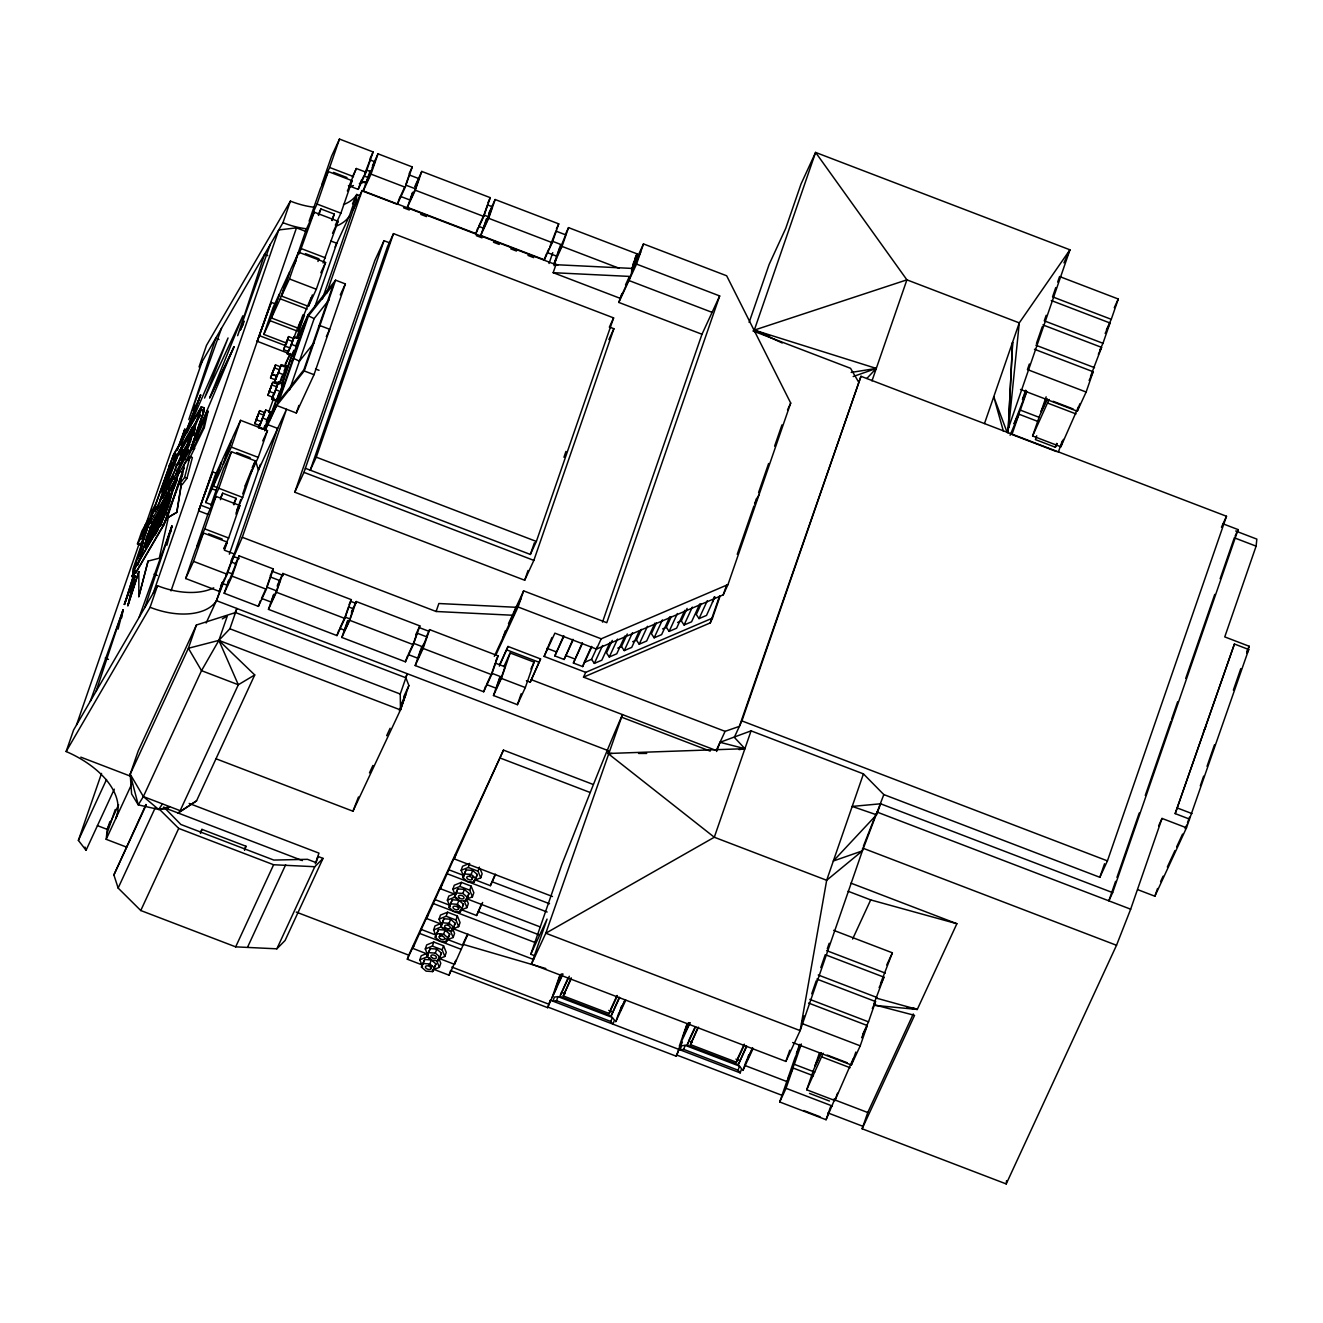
<?xml version="1.0" encoding="UTF-8"?>
<svg xmlns="http://www.w3.org/2000/svg" width="1323" height="1323" viewBox="0 0 1323 1323"><rect width="100%" height="100%" fill="white"/><g stroke="black" fill="none" stroke-linecap="round" stroke-linejoin="round"><path stroke-width="1.5" d="M181.284 483.97L176.753 512.282L168.434 517.21L159.273 558.223L148.06 561.084L138.816 596.69L138.849 571.569L127.934 605.653L134.929 575.952L127.934 605.653M1008.109 432.77L1012.624 342.161L1008.043 432.489M203.014 412.925L203.329 409.783L203.163 412.991L191.372 446.628M1007.25 431.116L1008.672 427.511L1019.272 322.878L1069.943 249.815L815.596 152.426L801.027 184.013L785.713 228.432L769.126 264.468L749.132 322.399M126.611 847.133L106.187 839.311L107.229 829.389L109.892 821.649M360.517 195.92L356.813 194.498L356.069 201.526L322.432 298.866M450.498 970.47L547.689 1007.679L550.418 1000.205L678.98 1049.437L682.387 1042.077M716.619 751.481L720.026 742.302L751.067 730.858L863.439 773.889L883.814 794.577L862.381 850.887L800.15 1030.617L785.879 1061.426L531.515 964.037L545.804 933.211L622.471 714.602C600.791 763.999 581.888 814.323 561.895 864.382L530.788 954.247L534.641 955.719M547.755 1007.018L676.318 1056.234L679.79 1046.41M751.067 730.858L714.304 837.244L545.804 933.211L800.15 1030.617L826.677 880.275L862.381 850.887L862.662 848.093L1116.513 945.284L1130.669 909.199L1162.024 818.424L1186.483 827.801L1248.73 649.51L1234.425 644.02L1175.188 813.612L1189.493 819.086M862.381 850.887L833.341 860.992L876.537 814.803L880.622 803.789L1112.66 892.628L1238.096 529.597L1222.766 523.71M1116.513 945.284L1006.224 1183.936L862.133 1128.767L867.756 1112.527L913.283 1013.964M1006.224 1183.936L1006.571 1180.629M1246.812 653.248L1249.21 646.269L1224.751 636.909L1256.106 546.151L1256.85 539.123L1235.699 531.019M168.567 517.26L176.902 512.332L181.416 484.036M161.075 522.32L159.785 521.775L153.352 534.872L157.635 522.056L155.8 523.643L163.01 505.932L164.631 506.494M157.354 527.563L158.528 521.874M150.888 538.296L149.449 537.7C151.715 534.74 151.533 522.767 156.66 524.503L149.979 540.512L145.861 547.54L144.141 546.961L147.085 537.518L148.507 538.114M146.208 542.132L147.746 542.728L148.242 538.428M167.839 483.689L166.268 491.743L162.597 498.043L165.59 487.658L167.839 483.689L169.278 484.284M168.319 488.782L170.369 481.125L181.135 455.228L188.842 441.551M121.65 617.858L123.105 609.787L90.328 701.24M170.816 531.945L171.924 525.893L139.13 617.345M161.505 523.362L159.868 522.8C162.663 518.848 162.646 504.592 168.716 505.651L160.166 526.24M163.192 505.899L157.057 521.808M179.961 450.184L165.607 484.714L168.021 481.241L179.961 450.184L181.119 450.663M172.817 490.089L175.198 484.631L173.76 484.02L174.024 482.73L175.992 479.339L177.431 479.935M174.603 482.978L173.048 487.046L174.024 482.73M180.838 452.069L180.259 454.864L182.012 449.506M152.046 524.222L146.423 538.014L152.178 524.206L153.485 524.834M150.375 536.262L149.499 539.056L149.797 536.013M152.757 524.454L152.41 526.141L152.807 525.297M159.041 521.725L158.032 521.295L161.241 513.274L166.169 504.195L167.178 504.625L165.143 509.702M182.227 459.031L186.758 447.703L185.749 447.29L178.539 462.537L176.29 464.737L175.016 470.624L170.055 480.348L171.064 480.778L173.015 478.215M150.409 535.187L149.4 534.773L148.226 536.295L154.526 523.098L155.535 523.528M158.363 529.316L154.791 535.468L152.972 534.939L156.676 522.932M166.07 506.345L170.088 493.744L168.236 502.244L166.07 506.345L167.359 506.891M157.222 521.328L158.661 521.924L164.713 507.536L163.275 506.924L164.35 503.054L169.708 493.826L171.527 494.355L169.675 502.856L168.236 502.244M144.141 546.961L147.085 537.518M204.205 407.881L201.328 406.674L173.677 454.219L153.997 509.421L154.774 506.511L157.503 507.652M155.304 526.223L154.295 524.851L155.436 519.79L157.487 514.945L158.925 515.557L157.42 522.304L155.982 521.709L157.487 514.945M161.985 507.883L160.546 507.288L161.059 505.022L164.019 499.929L161.257 507.205L164.217 508.611L167.74 502.343M187.254 452.499L185.832 451.904L188.627 439.269L193.753 427.164L195.192 427.759L193.522 435.25M190.429 442.13L193.753 427.164M193.39 435.184L195.043 427.693M203.477 427.18L207.182 410.891L208.042 411.255L204.337 427.544L193.77 449.125L192.91 448.762L203.477 427.18L204.337 427.544M164.432 504.691L163.357 508.247L163.87 504.46M182.888 449.87L182.094 453.127L180.093 452.284L182.21 444.644L192.48 426.998L194.349 427.792M151.781 523.743L173.611 484.665M179.829 483.755L184.575 463.844L190.065 456.6L192.364 457.56L186.956 478.347L182.127 484.714L179.829 483.755L184.641 477.388L190.065 456.6M148.937 538.808L149.4 536.84L144.422 546.928L148.937 538.808L150.375 539.42M155.585 522.089L153.534 525.611L152.228 525.066L157.205 514.978L158.644 515.573M160.629 520.617L158.016 525.959L157.007 525.545L165.755 508.032L163.457 510.976L164.465 511.389M175.959 475.056L177.166 470.045L184.823 454.963L185.832 455.377M151.401 535.468L152.095 532.623M118.094 629.12L123.105 609.787L96.066 691.367M166.896 545.225L171.924 525.893L144.868 607.472M254.777 423.658L259.672 410.643L264.567 412.511L263.856 415.207L259.672 425.526L254.777 423.658L259.672 410.643M267.858 395.329L272.753 382.33L277.648 384.199L274.506 393.394L272.753 397.214L267.858 395.329L272.753 382.33M272.753 397.214L273.464 394.519M138.816 596.69L148.06 561.084M270.537 377.965L275.498 364.9L280.393 366.769L277.069 376.36L275.432 379.833L270.537 377.965L275.498 364.9M283.618 349.652L288.579 336.588L293.474 338.456L290.15 348.032L288.513 351.521L283.618 349.652L288.579 336.588M275.432 379.833L276.292 376.79M146.638 526.604L145.844 526.273L145.547 530.126M179.994 444.908L184.807 429.264L180.126 444.958M163.688 486.451L161.968 491.958L175.893 454.004M124.296 604.363L134.929 575.952L124.445 604.429L134.632 572.049M124.445 604.429L134.764 572.098M127.785 605.587L138.849 571.569M134.466 568.873L132.085 576.663L133.954 571.172M143.314 541.802L137.625 559.216L143.463 541.868M132.085 576.663L133.97 570.875M277.152 374.988L276.838 376.179L277.284 375.252M215.996 758.774L352.96 811.214L400.472 709.922L405.566 694.807L401.266 704.101M137.46 543.918L140.585 538.544L143.033 539.569L139.891 544.944L137.46 543.918L141.958 530.903L145.083 525.529M118.144 811.611L115.663 818.788A78.801 45.164 19.1 0 0 66.15 751.53L73.592 729.982L157.52 585.709A56.409 32.331 19.1 0 0 213.731 587.842M140.585 538.544L145.381 524.421M76.519 724.938L139.246 543.422M145.315 525.859L201.972 361.907M142.884 533.103L144.835 527.43M143.297 533.45L143.43 530.391L145.844 526.273M143.992 528.803L144.786 529.134L146.192 525.066L145.398 524.735L148.672 518.781L141.478 535.749M148.126 521.791L142.669 537.998L144.968 538.974M186.328 459.693L183.599 458.552L200.6 408.642L173.065 455.972L145.712 531.399L146.704 529.696M149.764 521.709L133.606 570.147L161.141 522.817L179.349 470.839L182.227 472.03L168.418 514.349L163.589 525.463L135.773 572.958L135.723 570.246L135.922 573.008L133.044 571.801L132.978 569.105L147.432 527.298L149.764 521.709L153.286 523.346M148.672 524.52L151.732 515.656L189.602 450.581L192.662 447.472L194.597 448.282L188.709 460.305M140.321 556.95L143.595 547.441M159.752 500.706L176.406 455.377M137.741 565.318L150.541 527.778M157.652 507.718L171.742 466.424M165.59 487.658L169.179 481.721L168.021 481.241M221.503 328.319L188.825 419.573L215.765 338.192L218.973 339.531M169.179 481.721L166.169 487.906M180.093 452.284L187.783 439.054L192.48 426.998M163.275 506.924L169.708 493.826M166.268 507.635L168.153 503.931L165.706 507.404M169.228 495.232L170.667 495.827L171.147 494.438L169.361 497.514M162.547 507.751L172.966 490.155L177.299 479.885M186.394 452.135L177.861 471.815L188.114 449.489L185.121 453.954M133.044 571.801L160.711 524.255L165.54 513.142L179.349 470.839M183.599 458.552L201.394 409.386L201.328 406.674M182.227 472.03L184.294 468.144M180.308 478.678L164.019 524.024L136.484 571.354M182.888 473.866L164.019 524.024M191.256 448.282L204.122 410.527M190.297 451.027L204.271 410.593L204.073 407.831M270.305 244.441L237.644 335.678L264.567 254.297L267.775 255.653M153.303 592.985L278.74 229.937L296.484 227.854L306.076 231.525M66.15 751.53L150.078 607.274L157.52 585.709M290.415 201.113L206.487 345.369L199.045 366.934L282.973 222.677L290.415 201.113A56.409 32.331 19.1 0 0 314.295 207.281M114.291 789.186L86.061 850.276L78.388 840.403L101.54 773.409M207.893 514.399L198.632 510.843L212.705 471.947L216.393 473.353M297.014 338.275L293.739 337.034L299.428 338.225L293.028 355.159L257.224 341.268L271.298 302.372L274.986 303.777M171.031 590.885L296.484 227.854M198.632 510.843L212.705 471.947M257.224 341.268L271.298 302.372M205.71 502.525L214.954 475.767L221.288 462.074L212.044 488.832L205.71 502.525L211.482 504.724M263.806 334.388L273.051 307.631L279.368 293.954L270.124 320.712L263.806 334.388L286.859 343.219M213.301 486.103L222.545 459.346L231.393 440.179L222.148 466.936L213.301 486.103L217.137 487.575M271.397 317.967L280.641 291.209L289.489 272.058L280.244 298.816L271.397 317.967L298.303 328.269L311.12 297.642M281.518 296.071L290.762 269.313L298.667 252.197L325.574 262.5L316.329 289.257L308.424 306.374L281.518 296.071L289.423 278.955L298.667 252.197M185.65 578.515L195.473 550.07L203.378 532.954L227.242 542.099L224.43 550.219L234.221 553.957L227.192 574.265L219.287 591.381L185.65 578.515L193.555 561.382L203.378 532.954M240.571 420.334L232.666 437.45L223.422 464.191L231.327 447.075L240.571 420.334L267.478 430.636L258.233 457.378L250.328 474.494M216.013 496.406L208.108 513.522L196.879 546.019L204.784 528.902L216.013 496.406L239.876 505.535L228.647 538.031L223.901 548.301M231.442 451.722L223.537 468.838L210.903 505.403L218.824 488.286L231.442 451.722L255.306 460.867L242.671 497.415L237.131 509.405M299.213 253.851L314.229 212.176L338.076 221.305L323.077 262.996M328.253 171.56L320.348 188.676L309.119 221.156L317.024 204.04L328.253 171.56L352.116 180.689L340.887 213.185L335.347 225.158M339.482 139.064L331.577 156.18L321.754 184.608L329.659 167.492L339.482 139.064L373.119 151.947L366.107 172.255L358.202 189.371L348.412 185.617M220.428 499.681L222.677 493.181L236.122 498.341L233.89 504.824M318.645 215.451L320.894 208.951L334.339 214.094L332.09 220.594M106.7 834.35L115.299 809.461M130.2 774.187L138.237 750.918L196.416 625.018L235.511 612.549L405.88 677.773L408.89 685.546L400.472 709.922L218.874 640.382L188.379 648.27L130.2 774.187L131.605 793.932L138.254 804.864L158.644 809.461L166.946 808.833L169.625 806.633L158.644 809.461L143.364 796.578L130.2 774.187L138.254 804.864L143.364 796.578L201.526 670.662L218.874 640.382L227.308 616.005L222.314 618.899M261.838 428.9L258.58 427.66L259.986 423.592M279.153 384.15L274.258 382.281L276.606 375.5M259.374 426.982L265.774 410.047L270.653 411.916L264.253 428.85L258.58 427.66M274.258 382.281L281.452 364.668L286.347 366.537L279.947 383.472M317.967 261.491L318.909 258.779L305.448 253.619M283.75 383.604L278.062 382.413L283.75 383.604L276.557 401.216L271.662 399.331L273.067 395.279M293.028 355.159L287.339 353.952L288.745 349.9M271.662 399.331L278.855 381.735M287.339 353.952L294.533 336.356M268.602 412.412L273.828 397.942M293.078 339.564L300.338 321.456M263.938 428.172L264.881 425.46M279.616 382.794L280.559 380.081M281.022 378.725L281.964 376.03M298.303 328.269L302.917 314.891M196.416 625.018L188.379 648.27L201.526 670.662L238.322 684.752L254.727 674.945L218.874 640.382L229.888 628.789L236.916 608.481L234.336 614.07M298.27 331.296L301.975 320.563M236.288 512.514L240.786 499.515M242.704 493.942L245.913 484.665M296.815 337.365L304.505 315.089M251.701 469.599L245.036 485.938M276.011 400.538L264.732 430.802M281.352 385.059L292.052 354.101M308.424 306.374L312.377 294.913M348.776 186.89L356.334 168.501L366.107 172.255M279.087 392.881L269.727 419.97L276.838 404.606M281.766 385.142L293.805 350.314M297.807 338.705L306.258 319.471M276.557 401.216L277.962 397.148M278.425 395.792L279.368 393.096M292.234 355.837L293.64 351.769M316.875 859.239L318.148 856.494L323.027 858.379L285.09 940.488L276.854 948.823L235.676 946.855L140.767 910.522L118.144 888.064L113.894 874.933L145.977 804.467M335.579 280.178L304.224 370.953L276.739 405.516L296.302 413.008L314.014 374.69L345.369 283.932L335.579 280.178L308.094 314.758L276.739 405.516L265.427 430.008M308.474 315.883L279.054 401.018L303.86 369.828L333.264 284.693L308.474 315.883L314.13 318.595L329.014 299.891M229.342 554.172L260.383 464.39M314.758 307.002L336.77 243.283L331.015 241.067M219.287 591.381L222.479 582.153M358.202 189.371L361.394 180.143M206.123 623.017L216.459 600.659L222.677 582.682M335.05 247.021L349.355 216.046L356.813 194.498A56.409 32.331 19.1 0 1 343.5 204.602M289.406 390.202L314.13 318.595M225.588 576.464L230.533 563.648M364.503 174.454L370.027 159.934L374.922 161.803L366.19 183.252L361.295 181.383M231.194 562.937L242.291 537.287L286.529 409.27L258.382 470.178L255.587 460.619M234.105 554.502L277.665 428.42L267.891 424.683M326.599 293.293L362.122 190.495L555.925 264.699L633.105 268.47L628.938 280.526L712.088 312.36M235.147 564.392L239.099 555.842L273.348 568.94L266.336 589.248L258.415 606.364L224.182 593.266L228.647 580.334M372.474 165.788L378.014 153.815L412.263 166.93L405.235 187.238L397.33 204.354L363.097 191.24L370.109 170.932M222.38 583.393L227.275 585.279L229.028 580.202M366.19 183.252L369.117 174.785M227.275 585.279L236.007 563.83L231.112 561.944M224.182 593.266L232.087 576.15L239.099 555.842M363.097 191.24L371.002 174.123L378.014 153.815M296.302 413.008L298.915 405.45M610.068 327.261L613.889 328.716L533.847 560.39L524.685 580.235L294.781 492.206L374.839 260.532L384.001 240.687L389.756 242.903M294.781 492.206L303.959 472.361L384.001 240.687M258.415 606.364L260.333 600.84M397.33 204.354L399.877 196.962M393.493 233.625L387.49 246.624L310.243 470.178L316.263 457.163L393.493 233.625L613.607 317.9L536.361 541.454L530.358 554.453L305.365 468.292M277.334 585.428L282.874 573.454L351.356 599.666L344.856 618.469L336.952 635.586L268.47 609.357L273.663 594.325M414.661 186.841L421.772 171.428L490.254 197.656L483.771 216.443L475.85 233.559L407.368 207.347L412.578 192.298M265.989 588.702L261.524 598.376L271.298 602.13L273.646 595.367M404.904 186.675L400.422 196.366L410.213 200.104L412.544 193.34M276.524 590.835L280.029 580.681L270.239 576.927L266.733 587.081L276.524 590.835L271.298 602.13M415.439 188.809L418.944 178.655L409.154 174.917L405.648 185.071L415.439 188.809L410.213 200.104M268.47 609.357L276.375 592.241L282.874 573.454M407.368 207.347L415.29 190.214L421.772 171.428M200.534 833.44L201.939 829.372L245.962 846.24L244.573 850.292M336.952 635.586L338.886 629.946M475.85 233.559L477.801 227.92M351.488 611.821L356.234 601.535L419.838 625.895L413.338 644.681L405.433 661.798L341.83 637.454L347.684 620.537M488.832 213.218L495.149 199.525L558.736 223.868L552.253 242.671L544.332 259.788L480.745 235.428L486.599 218.527M344.261 618.668L339.779 628.359L344.675 630.228L347.602 621.76M483.176 216.641L478.694 226.332L483.59 228.201L486.517 219.734M347.205 624.754L348.379 621.363M486.12 222.727L489.626 212.573M349.9 618.932L353.406 608.778L348.511 606.893L345.005 617.047L349.9 618.932L344.675 630.228M488.799 216.906L492.321 206.752L487.426 204.883L483.92 215.037L488.799 216.906L483.59 228.201M341.83 637.454L349.752 620.338L356.234 601.535M480.745 235.428L488.667 218.312L495.149 199.525M315.304 863.803L318.975 853.137L189.172 803.441M318.148 856.494L316.032 862.596L307.482 859.322L273.795 860.066L180.854 824.477L163.771 807.013M405.433 661.798L407.368 656.158M544.332 259.788L546.283 254.148M413.487 643.276L416.993 633.122L426.783 636.876L418.051 658.325L408.261 654.571L413.487 643.276L423.261 647.03M549.707 247.07L555.908 231.095L565.682 234.849L556.966 256.298L547.176 252.544L548.863 248.906M400.472 709.922L400.257 694.029L407.286 673.721L405.566 677.442M549.028 263.492L552.766 252.66M426.453 636.479L429.611 629.632L498.093 655.861L491.61 674.647L483.689 691.764L415.207 665.552L421.706 646.749M557.926 264.98L554.122 263.525L560.621 244.738M418.051 658.325L420.979 649.858M553.99 265.642L556.57 258.134M558.124 252.908L559.877 247.831M420.582 652.851L423.509 644.384M559.497 250.824L561.25 245.747M415.207 665.552L423.128 648.435L429.611 629.632M554.122 263.525L562.027 246.409L568.526 227.622L637.008 253.834L631.815 268.867M436.11 611.491L438.856 603.52L516.036 607.29L513.274 615.278L436.11 611.491L242.291 537.287M553.179 272.687L630.343 276.457L620.222 298.353L553.179 272.687L555.925 264.699M530.358 554.453L534.393 542.794M563.945 457.262L565.963 451.424M483.689 691.764L485.64 686.141M503.153 637.173L505.369 630.79M618.817 302.421L636.528 264.104L719.679 295.939L701.984 334.256L618.817 302.421L621.876 293.574M633.006 264.451L634.164 261.061M524.685 580.235L528.042 570.494M495.778 655.183L518.054 606.976L523.627 590.868L606.777 622.703L719.679 295.939M636.528 264.104L643.491 243.928L726.658 275.779L790.707 403.068L727.981 584.584L723.234 594.854L596.475 649.08L554.883 633.155L544.133 656.423L585.725 672.349L712.485 618.122L719.828 596.871M499.366 666.13L508.032 646.467L540.578 658.937L530.242 682.188L526.422 680.717M503.848 666.66L510.165 652.967L534.095 662.128L525.314 687.563L517.409 704.679L493.479 695.518L499.747 677.359M491.081 674.697L486.533 684.537L496.307 688.291L499.829 678.137M501.533 676.996L505.039 666.842L495.265 663.088L491.743 673.242L501.533 676.996L496.307 688.291M493.479 695.518L501.384 678.401L510.165 652.967M422.5 965.029L407.335 959.225L408.741 955.156L503.484 750.108L592.77 784.307M422.5 966.435L419.804 959.82L426.882 956.959L427.825 954.247L412.826 948.376L414.231 944.308L407.335 959.225M412.826 948.376L428.024 914.474L426.618 918.542L441.899 924.397M426.618 918.542L441.799 884.64L440.394 888.709L455.757 894.58M440.394 888.709L455.592 854.807L454.186 858.875L552.468 896.498M419.804 959.82L421.21 955.752L428.288 952.891M427.991 955.57L425.295 948.971L426.701 944.903L433.779 942.042L443.569 945.78L446.264 952.395L444.859 956.463L437.781 959.324M436.292 936.601L433.597 929.986L435.002 925.918L442.08 923.057M421.442 967.08L424.733 959.44L431.281 959.919L435.945 963.954L434.539 968.023L432.654 971.595L426.089 971.132L421.442 967.08L424.733 959.44M441.783 925.753L439.087 919.138L440.476 915.069L447.571 912.209L457.345 915.946L460.057 922.561L458.651 926.629L451.556 929.49M426.916 956.215L430.223 948.591L436.772 949.054L441.435 953.106L440.03 957.174L438.128 960.746L431.579 960.266L426.916 956.215L430.223 948.591M450.085 906.768L447.372 900.153L448.778 896.084L454.087 893.935M435.217 937.246L438.508 929.606L445.057 930.086L443.652 934.137L448.315 938.189L446.43 941.761L439.881 941.298L435.217 937.246L438.508 929.606M425.295 948.971L432.373 946.094L433.779 942.042M455.559 895.919L452.863 889.304L454.269 885.236L461.347 882.375L471.137 886.112L473.832 892.727L472.427 896.796L465.349 899.657M448.315 938.189L449.721 934.137L440.708 926.381L443.999 918.757L450.548 919.22L455.211 923.272L453.806 927.34L451.92 930.912L445.371 930.433M517.409 704.679L521.163 693.781M440.708 926.381L443.999 918.757M461.165 870.319L462.57 866.267L469.648 863.39L468.243 867.458L461.165 870.319L463.86 876.934M449.01 907.413L452.301 899.772L458.849 900.252L457.444 904.304L462.107 908.355L460.222 911.927L453.673 911.464L449.01 907.413L452.301 899.772M454.186 858.875L503.484 750.108M434.539 968.023L429.876 963.971L431.281 959.919M439.269 936.767L440.212 934.055M439.087 919.138L446.165 916.26L447.571 912.209M462.107 908.355L463.513 904.304L454.5 896.547L457.791 888.924L464.34 889.387L469.004 893.438L467.598 897.507L465.713 901.079L459.147 900.599M440.03 957.174L435.366 953.122L436.772 949.054M447.372 900.153L454.451 897.292L455.856 893.223M454.5 896.547L457.791 888.924M430.885 968.668A2.894 1.654 19.1 0 0 427.445 965.807A2.894 1.654 19.1 0 0 426.238 968.419A2.894 1.654 19.1 0 0 430.885 968.668L431.827 965.955M452.863 889.304L459.941 886.427L461.347 882.375M462.785 877.579L466.076 869.939L472.625 870.418L477.289 874.47L475.883 878.522L473.998 882.094L467.449 881.631L462.785 877.579L466.076 869.939M530.242 682.188L540.578 658.937M453.806 927.34L449.142 923.289L450.548 919.22M432.654 971.595L434.043 967.543M438.128 960.746L439.534 956.678M444.859 956.463L442.163 949.848L443.569 945.78M544.133 656.423L551.906 637.554M467.598 897.507L462.934 893.455L464.34 889.387M446.43 941.761L447.372 939.065M458.453 909A2.894 1.654 19.1 0 0 455.013 906.139A2.894 1.654 19.1 0 0 453.806 908.752A2.894 1.654 19.1 0 0 458.453 909L459.395 906.288M475.883 878.522L471.22 874.47L472.625 870.418M432.29 970.172L439.368 967.311L440.774 963.243L438.756 958.282M451.92 930.912L452.863 928.2M458.651 926.629L455.939 920.014L457.345 915.946M460.222 911.927L461.611 907.876M472.245 879.167A2.894 1.654 19.1 0 0 468.789 876.306A2.894 1.654 19.1 0 0 467.581 878.919A2.894 1.654 19.1 0 0 472.245 879.167L473.171 876.454M446.083 940.339L453.161 937.478L454.566 933.41L452.532 928.448M465.713 901.079L469.004 893.438M472.427 896.796L469.731 890.181L471.137 886.112M473.998 882.094L477.289 874.47M473.651 880.688L480.729 877.81L478.033 871.195L479.422 867.144M459.858 910.522L466.936 907.644L468.342 903.592L466.324 898.631M573.206 639.786L564.111 659.466L554.833 655.91L563.664 635.751M480.729 877.81L482.134 873.759L480.1 868.798M433.878 969.379L449.026 975.183L450.432 971.132M439.352 958.53L454.517 964.335L455.459 961.623M454.517 964.335L467.978 934.17M564.111 659.466L572.958 639.307M461.446 909.711L476.594 915.516L481.456 904.006M475.222 879.878L490.386 885.682L495.232 874.172M591.778 646.897L582.682 666.577L573.388 663.021L582.236 642.862M582.682 666.577L583.608 663.865M602.511 622.124L701.984 334.256M782.224 342.988L754.308 330.105L815.596 152.426L906.9 279.848L1019.272 322.878L984.494 423.542M550.418 1000.205L547.689 1007.679M712.436 602.23L714.337 596.756M883.814 794.577L1099.843 877.298L1107.434 860.876L1226.504 516.268L860.975 376.294L739.375 726.377L725.087 731.354L583.509 677.128L710.269 622.901L719.613 595.863M723.234 594.854L726.575 585.196M737.242 554.304L753.928 506.014M756.591 498.291L754.59 504.096L759.336 493.826M758.592 492.503L768.613 463.53M774.616 446.149L781.959 424.915M739.11 749.612L744.899 748.686L734.315 737.324L741.905 720.903L860.975 376.294M871.989 380.892L906.9 279.848L754.308 330.105L769.721 336.009M863.439 773.889L826.677 880.275L714.304 837.244L608.018 753.498L608.315 750.687L216.459 600.659A56.409 32.331 19.1 0 1 150.078 607.274M802.168 1021.521L804.086 1015.981M811.727 993.838L816.192 980.905M820.789 967.626L825.254 954.693L883.946 977.168L873.709 1004.455M827.288 948.789L829.207 943.249M1029.344 364.023L1027.442 369.564L1086.133 392.038L1093.145 371.73L1034.454 349.255M1036.488 343.352L1042.243 326.731M1046.195 315.287L1044.277 320.827L1102.969 343.302L1109.997 322.994L1051.289 300.519M1055.754 287.604L1052.562 296.848L1111.27 319.323L1118.282 299.015L1059.574 276.54L1057.672 282.08M1008.672 427.511L1069.943 249.815L1063.957 262.83M834.962 1098.669L826.081 1119.738L779.71 1101.976L786.738 1081.668L793.056 1067.992L813.463 1075.797M799.605 1044.393L796.429 1053.621L800.382 1045.071M1010.094 435.267L1018.958 414.198L1037.513 421.293M1025.656 390.219L1022.464 399.447L1026.416 390.897M779.71 1101.976L786.044 1088.3L793.056 1067.992M794.329 1064.32L801.341 1044.012L795.024 1057.689L787.995 1077.997L794.329 1064.32L814.72 1072.126M1018.958 414.198L1011.946 434.506L1056.449 451.556M1026.598 391.542L1014.046 423.823L1020.364 410.13L1026.747 391.674M853.302 1058.499L834.929 1100.571L806.716 1089.772L813.728 1069.464L821.318 1053.042M819.466 1052.86L815.001 1065.792L820.905 1053.009M1078.576 406.558L1060.848 446.777L1032.618 435.978L1039.646 415.67L1047.221 399.248M1046.146 396.834L1041.036 411.618L1046.94 398.835M806.716 1089.772L823.171 1053.24M1036.736 435.763L1035.413 439.6L1055.357 447.24L1057.044 443.585M1032.618 435.978L1049.073 399.447M1055.357 447.24L1056.68 443.403M826.081 1119.738L830.546 1106.805M1058.317 452.251L1062.137 441.187M834.929 1100.571L837.492 1093.195M1060.848 446.777L1063.394 439.401M792.675 1042.524L851.367 1064.998L855.832 1052.066M1020.48 389.458L1077.286 411.205L1079.833 403.813M851.367 1064.998L860.231 1045.832L867.243 1025.523L808.551 1003.049M862.877 1034.04L868.516 1021.852L875.528 1001.544L816.837 979.07M880.523 983.568L892.38 952.808L833.672 930.334M1090.532 376.377L1101.579 347.37L1042.871 324.896M1099.843 877.298L1104.54 863.737M1115.603 881.316L1108.856 900.847L1112.66 892.628M1116.959 877.414L1139.219 813.017M1145.288 795.437L1170.905 721.267M1171.583 719.315L1177.652 701.752M1185.739 678.335L1214.746 594.407M1220.137 578.796L1234.309 537.799L1256.106 546.151M1175.188 813.612L1234.425 644.02M1137.945 889.734L1154.88 896.217L1157.542 888.494M1187.459 823.005L1189.493 817.151M1200.292 785.879L1203.665 776.121M1207.039 766.348L1214.464 744.849M1233.367 690.159L1240.792 668.661M148.804 536.791L148.374 538.494L146.952 537.899M145.861 547.54L146.241 546.449L144.802 545.837M152.228 525.066L157.205 514.978M154.593 525.909L156.031 523.065L154.014 525.678M155.072 523.908L156.511 524.52L156.891 523.428L155.453 522.817L154.295 524.851M531.515 964.037L547.061 919.105L530.788 954.247M559.943 974.952L552.154 997.41L563.019 973.993M559.728 976.705L555.544 988.777L562.325 974.175M556.553 1000.717L557.975 996.632L612.317 1017.437L614.434 1020.099L613.029 1024.184L610.895 1021.521L556.553 1000.717L552.964 1001.197L554.387 997.112L557.975 996.632M560.439 994.995L568.162 977.664M617.262 996.054L609.192 1013.501L563.251 995.905L571.139 977.879M609.192 1013.501L610.135 1010.772M569.287 976.275L559.976 996.351L611.127 1015.948L619.313 997.244M610.895 1021.521L612.317 1017.437M618.999 1012.393L615.757 1021.753L625.779 1000.138M619.743 1011.4L621.529 1006.224M687.117 1023.638L679.344 1046.113L690.193 1022.679M686.918 1025.391L682.734 1037.48L689.498 1022.877M680.154 1049.883L681.56 1045.798L685.149 1045.319L739.491 1066.123L741.624 1068.802L740.202 1072.887L680.154 1049.883L683.743 1049.404L738.085 1070.208L740.202 1072.887M683.743 1049.404L685.149 1045.319M746.767 1046.377L738.317 1064.635L687.15 1045.054L688.092 1042.326M744.452 1044.757L736.365 1062.204L690.441 1044.608L697.502 1028.318M736.365 1062.204L737.308 1059.475M738.317 1064.635L746.503 1045.947M738.085 1070.208L739.491 1066.123M746.172 1061.096L742.931 1070.456L752.952 1048.825M746.916 1060.103L748.719 1054.927M785.879 1061.426L789.765 1050.197M152.492 522.85L150.69 527.844L147.812 526.637M152.641 522.916L152.228 524.057L149.35 522.85M261.474 420.367L262.5 417.671M262.88 417.34L261.855 420.036M162.911 486.847L164.813 481.109M186.808 432.886L200.55 394.965L187.634 431.05L228.052 337.96L204.552 398.074L242.87 315.8L209.679 397.793L234.121 346.709L209.828 397.859M161.819 491.908L172.271 463.43M173.66 459.627L175.744 453.938M177.15 450.134L184.807 429.264M177.282 450.2L184.939 429.314M147.184 524.999L148.904 520.386L148.11 520.055L146.39 524.669L147.184 524.999L144.786 529.134M352.96 811.214L358.483 796.975M399.348 710.815L405.566 694.807M216.459 600.659L223.174 583.559M676.318 1056.234L678.98 1049.437M863.406 846.191L876.091 813.893M181.168 443.337L200.55 394.965M181.317 443.387L200.699 395.031M185.749 447.29L180.474 460.487L184.823 454.963M154.526 523.098L150.392 535.038L147.399 539.652L148.408 540.082L150.425 535.964M164.598 500.177L162.431 504.741L163.605 501.864M154.229 533.748L156.346 528.935L152.972 534.939M163.457 510.976L166.169 504.195M168.352 483.738L169.84 480.117M173.76 484.02L175.992 479.339M149.449 537.7L155.221 523.908M150.69 537.386L152.641 533.169M157.007 525.545L159.57 519.261L158.032 521.295M167.277 505.055L159.868 522.8M263.542 414.248L265.774 410.047M284.114 370.738L286.347 366.537M295.757 345.948L297.923 340.673M266.287 421.409L270.653 411.916M280.807 389.574L282.957 384.282M147.399 539.652L149.4 534.773M160.546 507.288L163.027 501.632M192.265 432.042L188.941 439.534L193.026 430.19M153.65 533.5L159.785 521.775M149.532 535.071L153.534 525.611L153.286 526.504L151.847 525.893M149.681 535.12L152.558 528.224M191.107 448.216L233.989 346.643M190.049 451.193L207.182 410.891M191.686 449.721L194.018 444.23M195.572 440.559L208.042 411.255M183.07 444.908L171.891 466.473L169.013 465.266M168.286 514.283L163.44 525.413L160.711 524.255M272.191 373.847L273.977 368.902L271.926 374.26L277.086 375.715M263.74 414.331L264.567 412.511M314.229 212.176L306.308 229.292L293.689 265.84L296.054 260.714M318.198 214.773L320.894 208.951M331.643 219.916L334.339 214.094M352.365 177.067L356.334 168.501M347.37 190.959L352.116 180.689M332.536 233.278L338.076 221.305M369.96 158.793L373.119 151.947M362.138 179.548L363.825 175.909L368.72 177.778M352.497 203.808L356.813 194.498M320.827 272.77L325.574 262.5M372.226 167.624L374.922 161.803M353.258 209.646L362.122 190.495M220.66 497.547L222.677 493.181M285.288 364.123L290.217 353.473M297.609 337.481L308.094 314.758M290.068 354.481L285.189 365.049L288.447 366.289M283.569 379.304L284.445 377.402M291.54 362.039L293.756 358.45L299.428 361.162L314.312 342.459M233.443 504.162L236.122 498.341M262.731 440.906L267.478 430.636M78.388 840.403L106.535 779.512M252.147 467.714L255.306 460.867M318.562 327.261L319.422 325.375L329.692 329.311L326.318 336.604M235.907 514.101L239.876 505.535M340.309 294.88L345.369 283.932M224.067 548.946L227.242 542.099M409.088 173.776L412.263 166.93M231.045 560.803L234.221 553.957M118.623 804.731L107.229 829.389L97.439 825.635M220.561 586.354L222.231 582.732M223.223 581.574L224.91 577.919M106.187 839.311L132.052 783.348M416.249 184.476L417.588 181.565M113.894 874.933L146.274 804.831M118.144 888.064L155.221 807.807M270.19 575.786L273.348 568.94M277.334 586.502L280.029 580.681M140.767 910.522L178.704 828.413L158.909 808.75M196.548 800.845L177.96 813.05L196.548 800.845L254.727 674.945M487.889 202.783L490.254 197.656M200.435 832.663L201.939 829.372M490.304 211.118L491.643 208.207M348.974 604.809L351.356 599.666M351.389 613.144L352.728 610.234M244.457 849.515L245.962 846.24M556.371 229.011L558.736 223.868M235.676 946.855L273.613 864.746L314.791 866.714L323.027 858.379M565.368 234.469L568.526 227.622M247.715 946.871L285.652 864.762M415.869 634.445L419.838 625.895M276.854 948.823L314.791 866.714M403.78 696.626L408.89 685.546M369.481 772.897L372.921 765.455M386.663 735.704L390.103 728.262M634.627 258.977L637.008 253.834M631.501 269.892L643.491 243.928M625.514 284.908L628.888 277.598M631.418 272.125L640.696 252.048M609.324 327.194L613.607 317.9M608.894 339.548L613.889 328.716M508.445 623.712L523.627 590.868M494.306 656.324L520.865 598.856M495.728 660.987L498.093 655.861M499.73 664.46L508.032 646.467M530.936 668.975L534.095 662.128M554.833 655.91L563.929 636.231M573.388 663.021L582.484 643.342M591.513 646.418L584.071 662.525L591.563 659.317L597.351 646.798M583.509 677.128L585.725 672.349M596.475 649.08L601.204 638.811L727.981 584.584M466.969 935.328L462.835 944.275L545.82 968.535M449.026 975.183L455.922 960.266M476.594 915.516L482.63 902.468M490.386 885.682L495.546 874.503M591.563 659.317L594.325 663.402L602.593 645.508M610.068 642.3L601.8 660.194L594.325 663.402M612.301 640.398L606.513 652.917L609.275 657.002L616.766 653.794L625.035 635.9M609.275 657.002L617.543 639.108M617.742 648.121L621.479 646.517L627.267 633.998M621.479 646.517L624.241 650.602L632.51 632.708M639.158 631.286L631.716 647.394L624.241 650.602M632.692 641.721L636.429 640.117L641.39 629.384M636.429 640.117L639.207 644.202L647.476 626.308M654.951 623.1L646.682 640.994L639.207 644.202M656.357 622.984L651.396 633.717L654.157 637.802L661.632 634.61L669.901 616.7M654.157 637.802L662.426 619.908M662.608 628.921L666.362 627.317L671.323 616.584M666.362 627.317L669.124 631.402L677.393 613.508M684.867 610.3L676.599 628.21L669.124 631.402M677.574 622.521L681.312 620.917L687.1 608.398M681.312 620.917L684.074 625.002L692.342 607.108M787.532 409.915L790.707 403.068M699.834 603.9L691.565 621.81L684.074 625.002M701.24 603.784L696.278 614.517L699.04 618.602L706.515 615.41L714.916 596.855M699.04 618.602L707.309 600.708M710.269 622.901L712.485 618.122M556.586 987.884L549.012 1004.273L451.838 967.063M725.087 731.354L716.239 750.505L531.184 679.642M1114.264 307.713L1118.282 299.015M1106.441 329.774L1111.27 319.323M1105.168 333.446L1109.997 322.994M1099.76 350.264L1102.969 343.302M1098.355 354.332L1101.579 347.37M1089.127 380.445L1093.145 371.73M1077.286 411.205L1086.133 392.038M852.607 939.049L870.699 899.905L956.876 923.719L917.269 1009.432L874.784 1005.381M886.741 964.996L892.38 952.808M879.117 987.62L883.946 977.168M872.32 1008.506L875.528 1001.544M861.604 1037.728L867.243 1025.523M862.133 1128.767L914.557 1015.336L874.751 1004.918M1221.46 527.216L1226.504 516.268M1235.07 536.162L1238.096 529.597M1158.617 825.833L1162.024 818.424M1203.533 731.553L1206.063 726.079M1246.646 651.826L1249.21 646.269M1247.043 653.165L1248.73 649.51M1160.585 881.647L1163.132 876.173M1167.349 867.028L1174.956 850.557M1176.643 846.902L1182.564 834.102M1185.094 828.611L1186.781 824.957M1154.88 896.217L1186.483 827.801M561.266 973.943L556.983 985.155L561.828 974.687M563.251 995.905L571.338 978.474M610.598 1009.416L617.064 995.458M611.127 1015.948L619.594 997.691M621.38 1007.762L624.605 1000.783M619.991 1011.301L625.068 1000.353M688.44 1022.646L684.156 1033.858L689.002 1023.39M694.492 1028.186L688.572 1040.969L692.359 1042.425M687.15 1045.054L695.617 1026.797M690.441 1044.608L698.511 1027.161M737.771 1058.119L744.254 1044.161M748.553 1056.465L752.605 1047.733M747.164 1060.004L752.241 1049.056M193.042 410.543L195.556 405.119M240.158 330.254L244.358 321.224M190.016 443.999L185.832 451.904M170.667 495.827L171.527 494.355M160.447 523.048L159.785 524.487L160.298 520.683M155.453 522.817L155.982 521.709M145.58 547.573L146.241 546.449L144.67 545.853M182.756 456.187L186.758 447.703M240.339 330.155L243.052 324.631M175.248 477.239L173.048 478.43L168.004 488.749L172.982 476.512L170.055 480.348M192.662 447.472L185.915 461.198L149.086 524.536M184.972 457.063L178.175 470.459L177.166 470.045M462.62 905.99L463.513 904.304M454.318 924.959L455.211 923.272M447.836 937.709L449.721 934.137M440.526 954.793L441.435 953.106M435.052 965.658L435.945 963.954M157.239 523.18L156.064 525.248L155.982 523.61M192.794 427.197L196.019 421.971M175.794 457.113L191.091 430.818M193.125 427.312L200.269 415.042M185.121 441.402L191.24 430.885M193.274 427.379L200.418 415.108M155.221 505.055L152.36 509.983L149.532 519.36L143.81 529.2M142.024 534.475L145.828 527.976M164.019 499.929L173.032 484.433M142.669 537.998L145.547 533.07M151.913 523.792L162.497 505.618M147.597 542.662L150.839 537.452L147.514 536.245M158.644 809.461L162.481 803.904M866.863 378.428L876.289 368.422L754.308 330.105M193.77 449.125L194.597 448.282M281.452 364.668L280.658 365.346L285.553 367.215M433.597 929.986L440.675 927.125L445.57 928.994M853.186 376.542L876.289 368.422L851.202 372.424M360.385 183.021L364.04 181.747M349.553 186.841L353.456 185.567M359.327 183.682L365.181 181.78M168.716 505.651L167.095 505.088M193.39 430.521L191.521 429.743M163.142 505.039L161.853 504.51M156.627 520.336L155.32 519.79M880.622 803.789L852.194 806.418L876.537 814.803M612.086 753.498L608.018 753.498L744.899 748.686L720.026 742.302M638.562 753.449L646.699 753.432M464.671 874.007L471.22 874.47M456.385 892.975L462.934 893.455M450.895 903.841L457.444 904.304M442.593 922.809L449.142 923.289M437.103 933.674L443.652 934.137M428.817 952.643L435.366 953.122M423.327 963.508L429.876 963.971M907.247 1007.547L917.269 1009.432L913.482 1007.977M876.14 998.071L917.269 1009.432M1035.859 345.204L1094.551 367.678M1053.125 401.282L1073.069 408.923M1047.799 403.135L1076.012 413.934M1020.364 410.13L1038.919 417.241M366.521 170.088L371.416 171.957M552.402 241.249L562.176 245.003M415.29 190.214L483.771 216.443M488.667 218.312L552.253 242.671M562.027 246.409L619.098 268.255M371.002 174.123L405.235 187.238M329.659 167.492L353.522 176.62M752.952 330.948L850.54 368.307L858.445 381.768M333.512 172.387L346.973 177.547M403.548 207.794L409.287 209.993M420.764 214.392L426.519 216.592M476.28 235.643L482.019 237.842M493.512 242.241L499.251 244.441M510.744 248.84L516.483 251.039M527.976 255.438L533.715 257.638M317.024 204.04L340.887 213.185M301.594 248.724L325.458 257.853M289.423 278.955L316.329 289.257M280.244 298.816L307.151 309.102M270.124 320.712L297.03 330.998M287.736 339.631L292.631 341.499M291.721 344.476L296.617 346.345M259.755 335.794L285.586 345.683M285.255 346.163L290.15 348.032M315.502 368.985L319.025 370.324M304.224 370.953L314.014 374.69M274.655 367.943L279.55 369.828M278.64 372.788L283.535 374.674M272.174 374.475L277.069 376.36M275.052 381.603L278.31 382.843M272.058 385.01L276.954 386.878M276.044 389.855L280.939 391.724M269.611 391.509L274.506 393.394M272.455 398.653L277.35 400.538M258.977 413.322L263.856 415.207M262.963 418.167L267.858 420.053M256.53 419.838L261.408 421.706M316.263 457.163L536.361 541.454M303.959 472.361L533.847 560.39M1177.718 808.138L1192.023 813.612M231.327 447.075L258.233 457.378M236.718 452.565L250.163 457.725M218.824 488.286L242.671 497.415M212.044 488.832L215.881 490.304M518.054 606.976L601.204 638.811M201.162 505.369L210.39 508.908M741.905 720.903L1107.434 860.876M546.945 648.303L556.222 651.859M565.516 655.414L574.794 658.97M204.784 528.902L228.647 538.031M208.637 533.797L222.099 538.957M506.841 649.924L539.387 662.393M233.427 556.437L239.182 558.653M271.794 571.139L283.304 575.538M350.446 601.237L356.201 603.453M419.49 627.681L429.082 631.352M876.835 811.991L1130.669 909.199M622.174 717.413L710.203 751.117M227.606 572.098L232.501 573.984M276.375 592.241L344.856 618.469M349.752 620.338L413.338 644.681M423.128 648.435L491.61 674.647M501.384 678.401L525.314 687.563M193.555 561.382L227.192 574.265M232.087 576.15L266.336 589.248M229.888 628.789L400.257 694.029M850.987 883.169L956.876 923.719M500.689 758.228L589.975 792.427M848.093 891.255L870.699 899.905M826.66 950.642L885.352 973.116M818.242 975.001L876.934 997.476M468.243 867.458L478.033 871.195M809.825 999.378L868.516 1021.852M491.792 881.631L549.525 903.741M448.695 869.724L463.86 875.528M447.29 873.792L547.143 912.027M459.941 886.427L469.731 890.181M801.523 1023.357L860.231 1045.832M467.284 898.995L540.247 926.943M454.451 897.292L457.725 898.532M80.819 757.153L130.795 776.287M478 911.464L539.337 934.948M434.903 899.557L450.068 905.362M433.514 903.626L534.806 942.406M827.222 1055.076L847.167 1062.716M143.364 796.578L180.16 810.668L238.322 684.752L218.874 640.382M821.897 1056.928L850.11 1067.727M164.002 807.609L302.372 860.578M446.165 916.26L455.939 920.014M451.457 928.051L533.649 959.522M447.191 929.622L450.448 930.863L453.161 937.478M178.704 828.413L273.613 864.746M421.127 929.391L436.292 935.196M445.768 938.817L462.818 945.35M419.722 933.459L461.413 949.418M561.382 992.267L565.169 993.722M608.745 1010.408L612.549 1011.863M735.935 1059.111L739.722 1060.55M745.047 1065.544L787.235 1081.685M833.242 1099.314L867.756 1112.527M432.373 946.094L442.163 949.848M809.511 1093.393L829.455 1101.034M786.044 1088.3L832.399 1106.045M426.882 956.959L430.157 958.199M676.45 1054.911L781.893 1095.279M827.9 1112.908L862.414 1126.121M296.236 912.076L408.741 955.156M803.739 1110.51L820.062 1116.761M201.394 409.386L204.271 410.593M188.627 439.269L190.065 439.864M187.783 439.054L189.801 439.898M182.21 444.644L184.079 445.438M181.251 447.389L182.409 447.869M186.956 451.193L189.817 452.4M179.614 450.217L181.483 451.011M179.118 454.384L181.135 455.228M173.065 455.972L175.942 457.179M178.539 462.537L179.548 462.951L177.299 465.167L176.29 464.737M179.994 471.319L182.872 472.526M184.641 477.388L186.956 478.347M173.048 478.43L174.057 478.86M168.352 480.282L170.369 481.125M174.107 483.986L175.546 484.582M167.508 484.631L168.947 485.243M172.47 486.814L173.908 487.41M165.954 484.681L167.111 485.161M165.607 484.714L167.475 485.508M171.527 489.56L172.966 490.155M169.41 495.182L170.849 495.794M167.31 500.011L168.749 500.607M167.574 503.683L169.013 504.295M164.35 503.054L165.788 503.65M161.059 505.022L162.349 505.568M154.361 508.363L157.09 509.504M165.54 513.142L168.418 514.349M162.431 512.084L163.44 512.497M161.241 513.274L162.249 513.704M153.055 510.132L155.502 511.158M161.77 515.854L162.779 516.268M160.612 516.251L161.621 516.665M156.825 516.069L158.413 516.665M160.91 519.443L161.919 519.856M151.732 515.656L153.518 516.417M159.207 524.239L160.645 524.851M153.088 522.006L154.526 522.602M156.494 523.428L157.933 524.024M155.8 523.643L157.222 524.255M155.502 525.016L156.941 525.611M155.618 528.72L157.057 529.233M151.632 529.183L152.641 529.597M150.739 530.06L151.748 530.473M150.227 532.408L151.235 532.838M147.382 536.625L148.821 537.237M149.598 537.684L151.02 538.296M146.423 538.014L147.845 538.61M148.556 539.916L149.979 540.512M154.063 574.132L157.272 575.472M105.245 658.027L108.453 659.367M464.241 901.029L466.936 907.644M436.673 960.696L439.368 967.311M1007.216 432.638L993.755 396.735L1003.396 431.182M84.953 847.084L86.061 850.276M349.355 216.046A56.409 32.331 19.1 0 1 336.042 226.167M306.853 228.846A56.409 32.331 19.1 0 1 282.973 222.677M430.339 965.393A2.894 1.654 19.1 0 1 428.884 965.079M442.676 935.245A2.894 1.654 19.1 0 1 441.419 934.518M470.244 875.578A2.894 1.654 19.1 0 1 469.566 875.264M458.568 905.693A2.894 1.654 19.1 0 1 457.179 905.627M448.894 924.612A2.894 1.654 19.1 0 1 447.488 924.066M256.298 419.408L258.332 414.331L256.298 419.408M269.379 391.095L271.413 386.002L269.379 391.095M285.057 345.716L287.091 340.623L285.057 345.716M147.134 538.246L146.754 539.337L147.961 536.873L147.134 538.246M169.807 495.464L167.889 500.243L169.807 495.464M431.728 957.571A2.894 1.654 19.1 0 0 436.375 957.802A2.894 1.654 19.1 0 0 432.935 954.941A2.894 1.654 19.1 0 0 431.728 957.571M440.013 938.586A2.894 1.654 19.1 0 0 444.677 938.834A2.894 1.654 19.1 0 0 441.221 935.973A2.894 1.654 19.1 0 0 440.013 938.586M459.296 897.904A2.894 1.654 19.1 0 0 463.943 898.135A2.894 1.654 19.1 0 0 460.503 895.274A2.894 1.654 19.1 0 0 459.296 897.904M445.504 927.737A2.894 1.654 19.1 0 0 450.167 927.969A2.894 1.654 19.1 0 0 446.711 925.108A2.894 1.654 19.1 0 0 445.504 927.737"/></g></svg>
